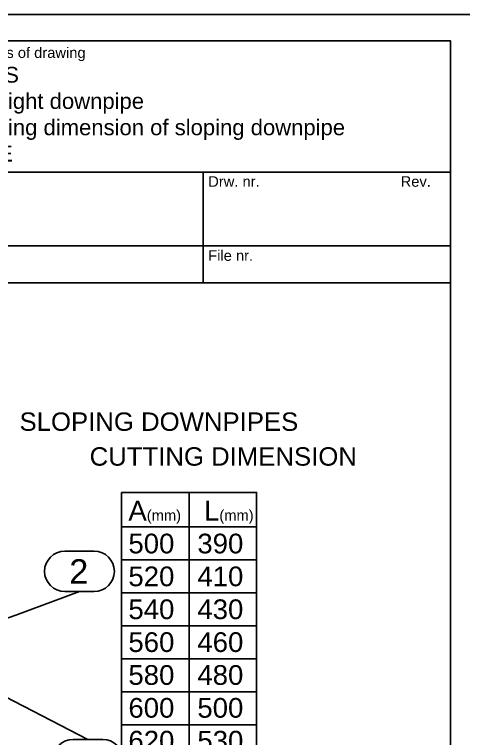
# Model space of a CAD drawing. Extents: x -5366 to 10078, y -29412 to -20292.
# Drawn here: x -1096 to -243, y -27940 to -26562 of the extents above; entities that cross this region are included whole.
import ezdxf
from ezdxf.enums import TextEntityAlignment as Align

# ---------------------------------------------------------------- set-up
doc = ezdxf.new("R2010")
doc.units = 0
doc.linetypes.add('PKEL', pattern=[5, 2, -1.5, 0, -1.5])
for name, color, linetype in [('CLASSIC', 7, 'CONTINUOUS'), ('DET_RAAMIT', 7, 'CONTINUOUS'), ('DET_VAKIOTXT', 7, 'CONTINUOUS'), ('POIMULEVY', 7, 'CONTINUOUS'), ('RWS', 7, 'CONTINUOUS')]:
    doc.layers.add(name, color=color, linetype=linetype)
doc.layers.add('DET_RAAMI_ULOIN', color=7, linetype='CONTINUOUS', plot=False)
doc.styles.add('arial', font='ARIAL.TTF')

msp = doc.modelspace()

# ---------------------------------------------------------------- linework, layer by layer
at = {"layer": 'CLASSIC', "color": 1}
msp.add_lwpolyline([(-1149.04795, -27842.17625), (-1152.75946, -27848.07363), (-1184.60738, -27823.91353), (-1146.41689, -27835.72396), (-1149.04795, -27842.17625), (-956.28074, -27941.1782), (-984.26324, -27941.1782, 1), (-984.26324, -28017.73025), (-928.29824, -28017.73025, 1), (-928.29824, -27941.1782), (-956.28074, -27941.1782)], format="xyb", dxfattribs=at)
at = {"layer": 'DET_RAAMI_ULOIN', "color": 2}
msp.add_lwpolyline([(-2197.64544, -29412.3081), (-217.64544, -29412.3081), (-217.64544, -26562.3081), (-2197.64544, -26562.3081)], close=True, dxfattribs=at)
at = {"layer": 'DET_RAAMIT', "color": 2}
for p, q in [((-2147.64544, -26862.3081), (-737.64544, -26862.3081)), ((-2147.64544, -27002.3081), (-737.64544, -27002.3081)), ((-2147.64544, -27073.09341), (-267.64544, -27073.09341))]:
    msp.add_line(p, q, dxfattribs=at)
for points in [[(-2147.64544, -29362.3081), (-267.64544, -29362.3081), (-267.64544, -26612.3081), (-2147.64544, -26612.3081)], [(-737.64544, -26862.3081), (-737.64544, -27002.3081), (-267.64544, -27002.3081), (-267.64544, -26862.3081)]]:
    msp.add_lwpolyline(points, close=True, dxfattribs=at)
msp.add_lwpolyline([(-737.64544, -27073.09341), (-737.64544, -27002.36613)], dxfattribs=at)
at = {"layer": 'POIMULEVY', "color": 1}
msp.add_lwpolyline([(-1118.66396, -27714.00256), (-1116.82347, -27720.72772), (-1156.17819, -27727.88357), (-1121.64429, -27707.69917), (-1118.66396, -27714.00256), (-1093.65447, -27704.74855), (-972.46174, -27659.90483), (-1000.46174, -27659.90483, -1), (-1000.46174, -27583.30491), (-944.46174, -27583.30491, -1), (-944.46174, -27659.90483), (-972.46174, -27659.90483)], format="xyb", dxfattribs=at)
at = {"layer": 'RWS', "color": 1, "ltscale": 3}
for p, q in [((-764.28273, -27471.43575), (-764.28273, -29164.54255)), ((-892.65551, -27536.74815), (-635.90994, -27536.74815)), ((-892.65551, -27599.52181), (-635.90994, -27599.52181)), ((-892.65551, -27662.29547), (-635.90994, -27662.29547)), ((-892.65551, -27725.06913), (-635.90994, -27725.06913)), ((-892.65551, -27787.84278), (-635.90994, -27787.84278)), ((-892.65551, -27850.61644), (-635.90994, -27850.61644)), ((-892.65551, -27913.3901), (-635.90994, -27913.3901))]:
    msp.add_line(p, q, dxfattribs=at)
msp.add_lwpolyline([(-892.65551, -27471.43575), (-635.90994, -27471.43575), (-635.90994, -29164.54255), (-892.65551, -29164.54255)], close=True, dxfattribs=at)

# ---------------------------------------------------------------- texts
at = {"layer": 'DET_RAAMIT', "color": 2, "insert": (-1185.18964, -26661.95024), "char_height": 30, "width": 917.544196, "attachment_point": 1, "style": 'arial'}
msp.add_mtext('RWS\\PStraight downpipe\\PCutting dimension of sloping downpipe\\PCEE', dxfattribs=at)
at = {"layer": 'DET_VAKIOTXT', "color": 1, "style": 'arial'}
for s, p in [('Contents of drawing', (-1209.23609, -26644.938)), ('Drw. nr.', (-727.81054, -26890.02303)), ('Rev.', (-362.12301, -26890.02517)), ('File nr.', (-727.81054, -27030.90548))]:
    msp.add_text(s, height=20, dxfattribs=at).set_placement(p)
at = {"layer": 'POIMULEVY', "color": 2, "style": 'arial'}
for s, p in [('SLOPING DOWNPIPES', (-1086.37844, -27354.33306)), ('CUTTING DIMENSION', (-953.1206, -27420.58508))]:
    msp.add_text(s, height=35, dxfattribs=at).set_placement(p)
msp.add_text('2', height=46.66667, dxfattribs=at).set_placement((-973.73302, -27621.56612), align=Align.MIDDLE)
at = {"layer": 'RWS', "color": 2, "linetype": 'PKEL', "insert": (-879.48611, -27487.45408), "char_height": 37.5, "width": 710.6122253, "attachment_point": 1, "style": 'arial'}
msp.add_mtext('A{\\H0.5333x;(mm)}   L{\\H0.5333x;(mm)}\\P500   390\\P520   410\\P540   430\\P560   460\\P580   480\\P600   500\\P620   530\\P640   550\\P660   570\\P680   590\\P700   620\\P720   640\\P740   660\\P760   690\\P780   710\\P800   730\\P820   760\\P840   780\\P860   800\\P880   830\\P900   850\\P920   870\\P940   890\\P960   920\\P980   940\\P1000 960', dxfattribs=at)

doc.saveas('drawing.dxf')
